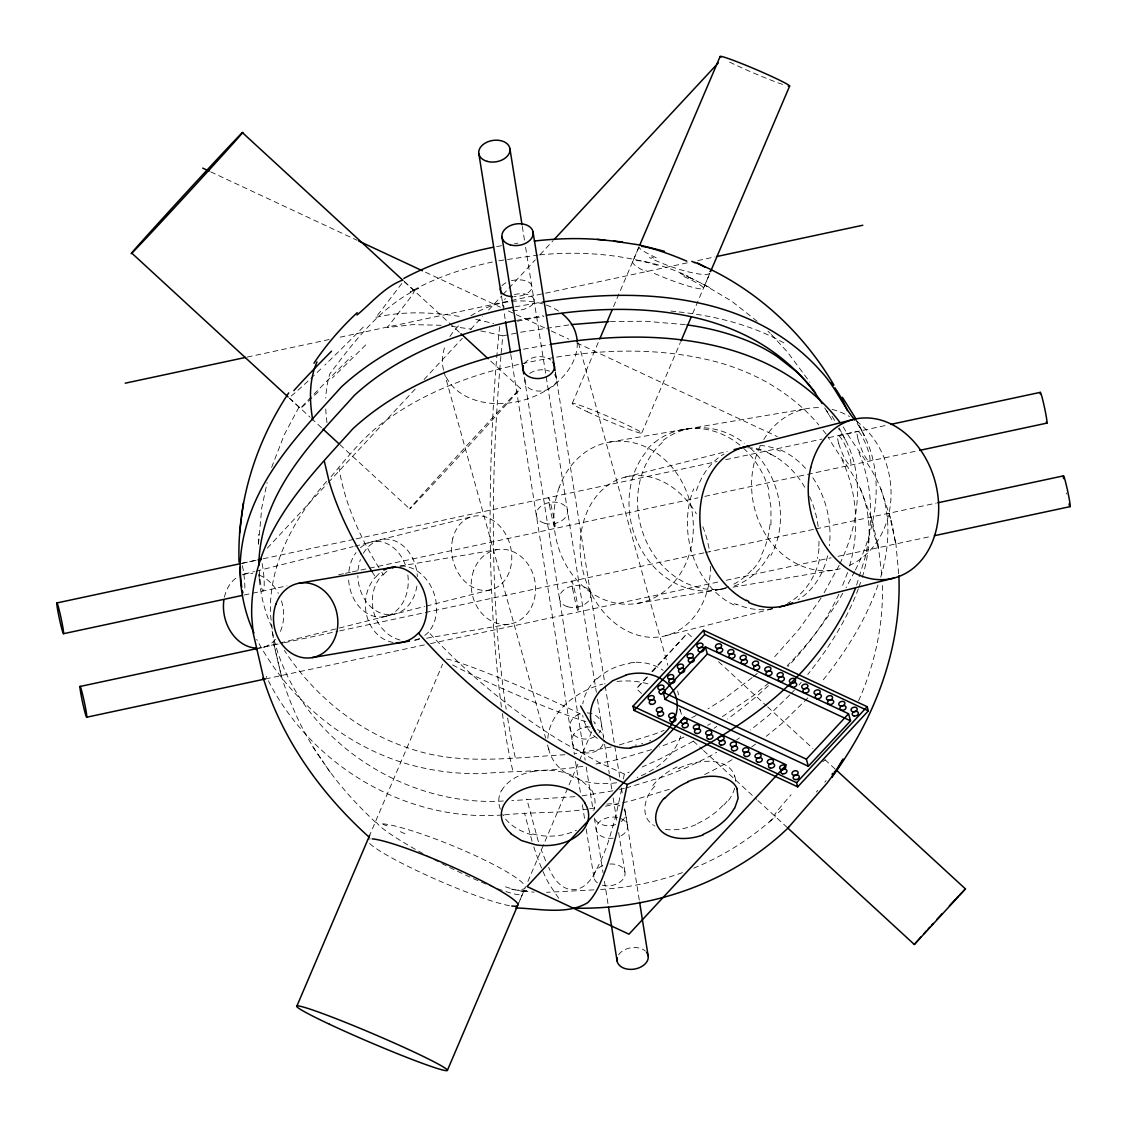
<?xml version="1.0" encoding="UTF-8"?>
<svg xmlns="http://www.w3.org/2000/svg" width="1127" height="1127" viewBox="0 0 1127 1127"><rect width="100%" height="100%" fill="white"/><g stroke="black" fill="none" stroke-linecap="round" stroke-linejoin="round"><path stroke-width="0.75" stroke-dasharray="5 3.75" d="M258.506 543.961L261.732 508.023L267.127 482.595M258.477 544.186L258.703 534.17M770.981 524.661L770.91 506.572L768.529 493.077M500.867 356.456C493.274 444.137 490.696 532.409 496.429 620.287A288.695 66.986 89.1 0 0 499.346 655.224L502.952 686.582A318.11 73.819 89.1 0 0 506.178 709.108M501.135 353.23L502.783 335.874L519.012 332.578M623.428 779.053L624.302 774.038L629.176 772.108M621.681 789.083L615.652 816.624L608.749 840.446A311.63 72.311 89.1 0 1 597.085 868.283C584.124 898.332 559.668 895.571 548.708 867.325M880.68 577.137C888.611 550.525 890.964 521.576 882.793 494.711C874.989 469.029 855.9 449.462 843.01 426.443M862.296 577.32C869.79 552.272 872.044 525.027 864.395 499.726C857.379 476.087 839.84 458.14 828.091 436.966M849.589 565.965C859.633 531.183 857.506 492.738 842.038 459.844M847.574 572.53L841.503 588.379M271.607 467.423L284.3 434.726L299.5 406.171M878.003 584.955C865.649 620.85 844.785 653.294 821.005 682.666M858.351 588.745C846.743 620.033 828.5 648.49 807.763 674.467M858.915 587.111L861.732 578.954M856.576 585.124L865.522 556.189L868.551 540.27A310.559 210.284 -29.7 0 0 867.396 479.665L863.831 465.705L858.957 452.364M638.516 247.954L632.712 261.605M516.772 907.587L524.196 890.076M368.98 836.896L442.615 664.155M572.248 403.48L599.071 340.537M613.511 306.643L638.967 246.94M641.756 433.022L680.285 342.65M692.668 313.602L709.855 273.255M709.686 273.622L703.685 287.695M518.265 904.079L525.154 887.949M527.901 881.483L578.799 762.063M579.489 760.457L591.872 731.409M839.826 563.838C860.112 522.083 866.86 468.283 838.446 428.485M858.549 700.769C875.045 664.169 883.653 623.879 882.371 583.73M838.882 594.197C826.345 621.062 808.2 644.996 787.942 666.522M839.178 565.345L822.048 596.549M854.618 571.516L846.095 587.646M855.379 570.023C878.496 524.703 887.203 465.409 855.886 421.653M842.827 593.225C827.274 619.568 808.538 644.038 787.111 665.874M401.874 283.426L376.038 317.208M821.09 598.014L799.452 628.753L772.305 659.464M641.545 693.457L636.361 688.696L647.067 676.637M727.028 801.241L726.45 802.001A50.18 29.133 -28.3 0 1 723.365 805.594M331.084 476.622C348.947 455.632 365.993 433.416 389.421 418.061C418.709 397.408 451.941 382.983 486.117 372.6C560.992 351.948 641.841 341.875 717.899 362.232A254.998 184.969 -15.5 0 1 767.008 382.335C786.491 393.492 804.41 407.608 818.78 424.921M799.015 685.019L801.198 682.384M326.534 481.497C304.318 506.756 285.638 535.79 276.228 568.318A254.998 184.969 -15.5 0 0 270.438 614.116L274.27 646.278L281.257 675.566L274.143 644.94L274.171 645.729M816.357 792.056L817.808 790.337M654.886 786.167C644.827 795.972 639.22 816.385 653.421 825.147M824.795 782.138L826.119 780.645M651.843 671.396L687.484 633.149M652.463 671.734L687.512 633.149L692.682 637.91M267.338 548.131L327.154 483.779M328.351 482.483L415.666 388.533M424.034 379.517L462.309 338.325M470.692 329.323L482.652 316.448M488.625 310.01L501.783 295.852M502.98 294.57L507.77 289.414M508.967 288.132L535.283 259.816M540.058 254.674L553.216 240.516M647.631 676.933L636.389 688.71M789.731 695.021L768.952 715.152L750.455 730.014M790.9 693.781L794.408 690.062M807.862 697.895L781.715 723.647L766.29 736.311M596.676 678.496L595.789 679.37A46.996 39.727 -25.2 0 0 582.786 703.812M768.445 685.709L758.105 695.007A311.63 211.045 -29.6 0 1 727.507 719.012M693.725 868.142C723.802 856.027 751.315 838.178 775.432 816.582M769.248 821.851L775.77 816.3M752.118 677.679L725.126 698.12L707.953 708.897M753.442 676.609L757.372 673.382M768.839 682.948L753.414 695.598L721.872 717.011M751.526 747.06L758.26 742.214M736.706 739.89L739.453 737.917M732.057 759.654L729.239 761.415A270.945 196.535 -15.5 0 1 704.445 774.629M693.119 741.312L659.929 759.02L642.193 766.994M678.158 768.811L679.313 768.262M649.603 740.876L650.716 740.369M492.457 261.999C463.873 268.085 435.755 277.383 410.284 291.907L418.483 288.47C381.165 306.262 354.258 341.256 329.887 373.784A316.941 141.1 42.9 0 0 325.773 398.141M651.547 749.624L618.357 759.429L592.591 764.712M669.396 789.294L629.937 801.184L604.171 806.467M682.413 872.636C656.069 882.075 628.387 887.71 600.466 889.485M412.496 290.625L414.285 291.245L412.116 295.359L387.294 327.563L412.848 324.618L441.136 325.294M641.531 743.792L642.7 743.454M619.315 744.933L653.068 734.593A254.998 184.969 -15.5 0 0 664.085 730.366M626.034 788.012L664.648 776.362A254.998 184.969 -15.5 0 0 716.617 752.329M384.462 616.638L392.717 614.483M625.105 477.158L727.239 451.349M244.207 574.15L254.42 571.572M256.125 571.15L353.16 546.623M354.864 546.201L472.326 516.518M262.887 647.363L278.2 643.489M279.905 643.066L424.611 606.495M426.316 606.072L491.006 589.717M665.564 635.755L772.812 608.665M375.925 317.349C403.945 310.742 433.205 312.193 461.436 316.715M240.995 563.542L257.125 560.063M611.172 746.947L574.939 753.639M612.919 790.816L581.546 795.944M619.47 789.421L624.386 788.365M247.292 357.062L331.535 339.016M340.143 337.17L689.146 262.436M697.74 260.591L714.941 256.914M838.361 435.6L857.957 431.416M242.573 563.176L256.322 560.232M263.197 558.767L354.329 539.255M356.047 538.889L717.082 461.563M725.689 459.731L821.963 439.107M828.838 437.628L887.301 425.118M244.08 595.042L287.033 585.843M338.607 574.798L343.763 573.685M345.482 573.319L350.638 572.22M352.371 571.854L697.937 497.852M704.812 496.373L917.998 450.715M256.097 648.772L282.919 643.024M284.638 642.658L337.945 631.247M339.664 630.866L704.15 552.822M705.868 552.455L814.173 529.253M815.892 528.887L936.241 503.121M265.493 678.933L428.823 643.954M430.542 643.587L719.378 581.743M726.253 580.264L831.134 557.809M838.009 556.329L930.846 536.452M532.296 771.586C552.963 767.698 578.109 772.08 590.802 790.365M496.669 246.602L501.473 245.7M498.867 260.746L537.959 255.068M515.081 306.84L543.045 301.966M516.504 320.392L543.144 315.729M523.407 349.215L549.567 344.468M635.079 745.229L636.445 744.989M520.646 332.24L569.741 324.773M609.594 442.094L807.298 408.537M399.789 566.12L496.908 549.638M414.468 640.263L419.681 639.375M426.612 638.192L509.855 624.062M637.643 603.354L726.084 588.35M733.029 587.167L835.346 569.811M683.3 429.584L691.837 428.147M719.477 589.421L726.76 588.224A81.961 69.578 74.5 0 1 645.348 539.227A81.961 69.578 74.5 0 1 663.733 441.277M582.856 766.275C549.131 771.826 514.856 770.643 480.905 773.671C453.801 774.038 426.654 770.22 400.803 761.993C339.283 741.904 286.906 696.345 256.702 639.333M589.576 808.82L597.69 807.524M514.574 243.587L517.913 243.122M629.852 662.93L630.937 662.803A50.18 43.657 -22.8 0 1 636.149 662.507M587.956 809.087C560.034 813.37 531.733 811.919 503.727 814.92M564.979 754.738C513.348 757.541 459.886 765.937 409.735 748.469C358.132 731.747 313.926 695.598 284.384 650.434M574.897 796.676L511.785 800.621M539.636 254.885C579.053 251.039 619.329 253.871 657.337 265.296M593.943 889.879L546.525 892.33M502.121 814.99C404.804 822.358 308.206 763.669 266.226 676.341M503.389 801.001C399.578 807.65 291.949 733.085 271.762 629.415M521.815 891.147L528.732 890.865L520.547 891.077L534.113 892.147M610.397 321.491L645.32 321.251L685.371 324.646M670.917 311.052L677.468 311.785M679.116 311.968C716.603 316.123 754.188 325.562 786.998 344.651M451.547 326.337L471.382 329.183M475.791 319.378L493.668 323.505M756.09 449.095L761.683 450.462M532.493 833.938L533.705 834.248A46.996 32.556 2.1 0 0 576.446 830.219M513.208 889.541L511.404 889.034M382.912 824.372L386.998 825.823M776.897 449.715L780.321 451.194M767.219 452.434L775.799 456.717M680.088 273.326L697.5 281.341M624.302 774.038L599.733 762.852L561.626 741.636A311.63 138.748 42.9 0 1 510.461 706.432C481.032 683.892 453.364 659.013 428.232 631.74M210.693 171.853L357.118 240.276M425.569 272.241L500.374 307.192M508.333 310.911L514.701 313.884M516.293 314.63L549.722 330.253M551.314 330.986L568.825 339.171M576.785 342.89L777.334 436.586M736.466 604.579L734.466 603.593M702.6 283.934L731.634 301.134L757.555 321.604M689.583 277.341L710.94 288.146M654.139 825.598L654.886 826.021M404.452 281.764L414.229 290.681M404.114 281.412L459.703 332.564M490.738 361.119L520.463 388.477A81.848 0.803 -47.4 0 1 436.276 480.933A81.848 0.803 -47.4 0 1 438.431 476.538A81.848 0.803 -47.4 0 1 520.463 388.477M718.547 661.704L766.374 705.727M767.67 706.911L812.919 748.553M824.922 759.654L836.459 770.262M693.246 741.045L702.304 749.37M703.586 750.568L756.597 799.339M757.893 800.522L787.886 828.134M299.19 407.213L289.709 398.493M289.414 398.183L310.108 417.215M311.39 418.413L321.744 427.922M339.833 444.587L409.65 508.826M375.643 822.414C355.907 803.776 337.339 783.575 322.378 760.838M767.952 331.169L770.15 333.268M771.277 334.451L787.548 352.159L809.933 382.278M823.034 430.204L826.218 434.177M824.725 407.875L832.487 420.667M558.753 898.318L549.356 884.47A310.559 71.832 89 0 1 533.55 846.152M281.06 675.045C290.146 704.699 303.093 733.409 320.998 758.809M312.672 746.595L330.549 772.826M371.938 571.544L375.235 576.658M381.799 572.234L383.603 575.052M832.008 416.215L834.698 420.54M379.081 568.008C360.119 537.41 344.792 503.868 339.044 468.099M839.094 427.851L846.391 441.84M855.731 418.596L864.353 435.825L857.281 421.695M271.748 626.922C264.112 610.355 259.928 592.267 258.999 574.052M545.623 860.774L541.115 849.533M860.394 488.822L872.34 520.66L878.257 547.722L874.453 535.255L871.002 517.096L871.819 518.969M880.807 488.836L890.767 519.012M538.382 841.7L526.788 799.057M889.513 514.18L889.161 513.194L895.796 543.961L892.57 526.52M734.353 775.756L734.536 776.475M532.043 841.306L524.492 813.032M578.447 342.932L667.846 665.268M680.074 709.376L681.483 714.462A68.62 49.771 -15.5 0 0 679.525 708.869M444.038 371.797L545.665 738.241M547.539 745.032L548.948 750.117M891.077 520.237L892.218 525.041M878.018 543.834L882.047 577.179M555.372 372.375L604.931 684.047M605.199 685.779L620.075 779.292M621.442 787.942L622.555 794.873M624.752 808.721L639.347 900.501M555.329 372.107L556.344 378.517M625.429 813.004L627.485 825.95M522.308 226.513L524.506 240.361M525.605 247.292L596.352 692.302M597.465 699.233L603.692 738.424M604.621 744.257L609.298 773.686M609.566 775.418L612.046 790.999M613.144 797.93L617.004 822.175M618.653 832.557L624.992 872.397M524.309 377.446L585.152 760.119M586.251 767.05L593.14 810.341M594.366 818.075L603.044 872.678M604.424 881.328L608.002 903.84M501.557 296.486L505.276 319.899M510.785 354.526L574.376 754.527M575.474 761.443L580.715 794.352M582.363 804.734L584.843 820.329M586.209 828.979L593.929 877.468M501.388 707.038C487.822 601.353 487.822 494.302 494.401 388.097A508.911 117.701 89 0 1 499.67 326.407M502.318 713.504L506.812 741.721A283.032 65.465 89 0 0 512.912 771.262M895.782 542.566L898.881 575.798M258.999 574.77L259.309 580.011M716.744 726.478A311.63 211.045 -29.6 0 1 714.025 728.296M636.177 662.239A48.757 42.277 -22.5 0 1 663.197 670.354M677.651 691.006A47.517 40.657 -19.9 0 1 678.44 694.894M597.423 738.41A46.996 39.727 -25.2 0 1 582.701 715.335M597.099 678.863A50.701 43.559 -24.3 0 1 629.866 663.535M722.801 805.439A48.757 28.527 -28 0 1 695.796 824.246M695.908 824.682A47.672 28.992 -27.6 0 1 663.268 829.049M652.787 785.618A50.56 33.514 -21.7 0 1 677.116 766.909M679.215 768.079A46.996 27.513 -24.6 0 1 734.41 775.728M734.846 776.348A50.701 29.457 -26.5 0 1 735.593 781.997M734.677 788.182A50.701 29.457 -26.5 0 1 727.901 801.353M503.67 815.723A50.18 32.894 3.2 0 1 502.839 814.511M500.346 809.116A48.757 32.063 2.8 0 1 501.29 790.76M501.529 790.83A47.672 31.387 0.5 0 1 532.451 771.53M591.703 790.069A50.56 35.444 -6.4 0 1 593.957 810.13M531.972 834.868A50.701 34.162 2.9 0 1 504.262 817.343M383.335 574.728A37.825 29.57 71.8 0 1 388.012 570.431M400.409 566.12A37.825 29.57 71.8 0 1 432.726 590.125A37.825 29.57 71.8 0 1 428.485 632.064M399.986 640.023A37.783 32.951 76.6 0 1 373.685 611.891A37.783 32.951 76.6 0 1 383.039 574.333M428.542 632.12A37.783 32.951 76.6 0 1 424.048 635.882M419.765 638.319A37.783 32.951 76.6 0 1 414.398 640.206M554.554 374.657A15.75 10.608 -5.7 0 1 541.876 390.984A15.75 10.608 -5.7 0 1 525.957 377.63M529.704 373.46A15.75 10.608 -5.7 0 1 549.525 371.163M624.048 809.44A15.75 10.904 -5.7 0 1 621.273 821.569M615.652 824.57A15.75 10.904 -5.7 0 1 594.478 818.033M606.847 804.143A15.75 10.904 -5.7 0 1 619.892 805.847M524.464 363.598A15.75 10.918 -5.2 0 1 550.793 360.062M613.158 838.192A15.75 10.58 -5.7 0 1 596.944 825.133A15.75 10.58 -5.7 0 1 622.329 819.244A15.75 10.58 -5.7 0 1 618.385 836.981M375.911 577.08A37.881 29.006 80.5 0 1 380.264 572.572M393.168 642.418A37.797 31.612 88.6 0 1 366.923 616.272A37.797 31.612 88.6 0 1 375.502 577.01M782.068 809.158A37.769 1.874 -47.5 0 1 791.098 794.774M822.682 761.81A37.769 1.874 -47.5 0 1 825.203 759.964M382.743 823.738A81.806 11.101 22.5 0 1 483.413 859.478A81.806 11.101 22.5 0 1 518.082 889.358M521.674 891.077A81.834 8.1 25.3 0 1 520.364 890.992M519.871 890.724A81.764 8.157 25.5 0 1 514.588 889.64M515.138 889.921A81.693 8.41 26 0 1 512.743 889.288M510.207 888.33A81.581 8.72 26.4 0 1 503.079 885.949M519.223 894.725A81.806 9.016 26.7 0 1 442.432 863.831A81.806 9.016 26.7 0 1 376.418 822.287M404.889 833.741A81.862 1.845 23.7 0 1 398.38 830.74M509.432 905.671A81.834 9.03 23.5 0 1 415.356 869.945A81.834 9.03 23.5 0 1 370.29 838.84M772.657 608.622A81.82 66.648 72.6 0 1 736.565 604.157M819.498 559.358A81.82 66.648 72.6 0 1 787.336 603.41M734.1 605.044A81.792 65.155 80.3 0 1 693.725 488.808M696.416 490.611A81.848 61.351 79 0 1 724.041 454.04M747.68 447.771A81.848 61.351 79 0 1 767.304 451.955M770.164 453.998A81.82 63.084 74.6 0 1 805.199 487.949M809.609 496.542A81.82 63.084 74.6 0 1 818.484 529.281M819.005 541.256A81.82 63.084 74.6 0 1 818.625 548.37M818.991 548.483A81.693 66.465 72.7 0 1 817.413 558.386M780.574 449.969A81.834 64.366 77.7 0 1 807.355 470.48M812.849 477.763A81.834 64.366 77.7 0 1 829.359 545.693M827.612 555.836A81.834 64.366 77.7 0 1 798.057 599.846M759.837 445.461A81.848 63.661 76.1 0 1 776.982 449.208M680.736 736.086A68.62 49.771 -15.5 0 1 637.121 777.433M616.652 782.744A68.62 49.771 -15.5 0 1 548.229 746.637M547.849 738.27A68.62 49.771 -15.5 0 1 602.621 684.131M616.99 681.441A68.62 49.771 -15.5 0 1 649.096 684.23M577.263 342.678A68.62 49.771 -15.5 0 1 520.054 401.043A68.62 49.771 -15.5 0 1 445.066 374.601M443.559 370.093A68.62 49.771 -15.5 0 1 445.63 344.834M449.955 336.508A68.62 49.771 -15.5 0 1 460.027 324.407M470.847 315.87A68.62 49.771 -15.5 0 1 558.767 311.235M618.582 954.823A15.736 10.791 -9 0 1 645.391 951.118M1066.494 494.049A15.736 0.888 77.9 0 1 1066.255 492.964M609.89 864.029A15.736 10.791 -9 0 1 624.499 876.651A15.736 10.791 -9 0 1 601.579 884.977M597.352 882.821A15.736 10.791 -9 0 1 604.396 865.057M275.467 639.361A37.769 29.556 75.8 0 1 258.717 648.039M224.414 597.155A37.769 29.556 75.8 0 1 238.332 576.559M242.192 574.77A37.769 29.556 75.8 0 1 252.645 573.573M259.069 575.108A37.769 29.556 75.8 0 1 278.383 593.394M281.426 600.818A37.769 29.556 75.8 0 1 279.355 633.613M782.589 84.426A37.769 2.085 23.1 0 1 726.943 60.759M840.193 568.741A81.848 69.353 80.4 0 1 766.515 535.987A81.848 69.353 80.4 0 1 760.514 445.433M763.796 439.474A81.848 69.353 80.4 0 1 822.146 407.833M832.064 409.425A81.848 69.353 80.4 0 1 849.533 416.525M856.548 421.174A81.848 69.353 80.4 0 1 890.95 498.219A81.848 69.353 80.4 0 1 849.547 565.416M593.675 721.604A81.848 4.522 23.1 0 1 594.478 723.689M585.885 721.689A81.848 4.522 23.1 0 1 516.856 694.908A81.848 4.522 23.1 0 1 451.307 664.169M446.503 659.041A81.848 4.522 23.1 0 1 504.431 679.905A81.848 4.522 23.1 0 1 580.56 714.124M710.559 566.402A81.848 64.028 75.8 0 1 625.837 630.289A81.848 64.028 75.8 0 1 591.52 503.234A81.848 64.028 75.8 0 1 696.373 513.827M702.769 526.703A81.848 64.028 75.8 0 1 709.601 551.991M480.708 330.915A579.405 257.956 42.9 0 1 502.783 335.874M365.669 344.975A82.017 0.944 -44.8 0 1 332.395 377.897M318.138 391.83A82.017 0.944 -44.8 0 1 303.515 404.973A82.017 0.944 -44.8 0 1 351.638 356.273M826.528 410.313A318.11 215.454 -29.6 0 1 830.43 418.089M696.176 715.448A254.998 184.969 -15.5 0 1 691.668 717.8M515.208 757.288A318.11 73.819 89.1 0 1 507.587 717.829M517.349 321.251A508.911 344.594 -29.7 0 1 543.904 316.349M710.503 723.731A270.945 196.535 -15.5 0 1 707.601 725.323M683.864 737.058A270.945 196.535 -15.5 0 1 659.38 747.018M514.391 294.556A15.905 8.157 -7.3 0 1 534.015 301.895A15.905 8.157 -7.3 0 1 509.953 309.84M504.332 307.178A15.905 8.157 -7.3 0 1 505.502 298.556M587.153 712.87A15.919 13.101 -3.3 0 1 598.986 733.001M594.662 736.664A15.919 13.101 -3.3 0 1 571.262 731.606A15.919 13.101 -3.3 0 1 581.771 713.335M262.056 563.542A15.919 2.071 84.8 0 1 264.211 584.589A15.919 2.071 84.8 0 1 261.887 588.886A15.919 2.071 84.8 0 1 259.21 568.769M511.419 280.708A15.877 8.283 -6.5 0 1 531.916 286.216A15.877 8.283 -6.5 0 1 514.151 296.683M501.938 285.821A15.877 8.283 -6.5 0 1 506.756 282.356M603.072 744.102A15.961 13.017 -2.3 0 1 583.603 752.54A15.961 13.017 -2.3 0 1 572.46 737.312A15.961 13.017 -2.3 0 1 590.633 727.098M597.62 729.437A15.961 13.017 -2.3 0 1 603.466 736.466M584.716 727.112A15.468 12.693 -3 0 1 587.787 726.816M242.333 565.754A15.919 1.803 84.8 0 1 244.911 588.364M416.877 586.082A37.853 29.668 83.3 0 1 385.195 614.314A37.853 29.668 83.3 0 1 357.822 575.728M358.048 570.177A37.853 29.668 83.3 0 1 360.401 559.598M363.331 553.315A37.853 29.668 83.3 0 1 395.746 541.228A37.853 29.668 83.3 0 1 417.342 576.587M407.833 574.981A37.938 29.725 83.3 0 1 381.32 617.018A37.938 29.725 83.3 0 1 348.567 578.038M348.891 571.516A37.938 29.725 83.3 0 1 356.047 552.568M360.443 547.75A37.938 29.725 83.3 0 1 406.467 568.36M683.85 276.524A37.867 4.254 21.4 0 1 699.473 288.737A37.867 4.254 21.4 0 1 651.462 272.142M647.884 271.621A37.698 4.254 21.4 0 1 645.856 270.649M686.089 275.918A37.501 5.987 19.7 0 1 688.738 277.143M642.559 270.071A37.881 6.058 19.7 0 1 640.897 260.957A37.881 6.058 19.7 0 1 687.893 276.045M653.73 258.069A37.698 4.269 21.4 0 1 651.406 256.942M709.672 273.283A37.938 6.748 19.1 0 1 686.258 271.325A37.938 6.748 19.1 0 1 649.42 257.534M709.432 271.17A37.938 6.748 19.1 0 1 709.686 271.593M656.224 257.731A37.909 4.325 21.3 0 1 638.995 247.095M728.479 586.618A82.032 69.789 73.9 0 1 642.108 551.033A82.032 69.789 73.9 0 1 648.039 449.588M751.47 570.248A82.032 69.789 73.9 0 1 732.747 584.688M647.49 448.94A81.679 69.832 72 0 1 654.491 442.376M761.077 557.823A81.919 69.17 73.6 0 1 751.85 570.699M770.009 524.449A81.961 67.071 79.1 0 1 760.288 557.175M654.548 442.474A81.933 72.198 74.5 0 1 739.974 445.193M743.581 448.321A81.933 72.198 74.5 0 1 769.642 492.809M769.459 554.273A81.961 69.578 74.5 0 1 734.381 586.012M663.141 440.375A82.06 70.508 68 0 1 744.398 443.165M750.61 448.377A82.06 70.508 68 0 1 770.938 555.386M326.971 422.653A316.941 141.1 42.9 0 1 325.745 408.312M363.331 327.027A82.032 2.719 -44.8 0 1 324.801 365.106M320.758 368.994A82.032 2.719 -44.8 0 1 288.667 397.253M567.853 606.791A15.736 10.791 -9 0 0 590.703 594.774A15.736 10.791 -9 0 0 566.684 588.083A15.736 10.791 -9 0 0 567.853 606.791M572.572 588.435A15.736 0.888 77.9 0 0 578.334 611.933A15.736 0.888 77.9 0 0 574.333 589.28A15.736 0.888 77.9 0 0 572.572 588.435M544.693 523.266A15.736 10.791 -9 0 0 567.543 511.249A15.736 10.791 -9 0 0 543.524 504.558A15.736 10.791 -9 0 0 544.693 523.266M549.413 504.91A15.736 0.888 77.9 0 0 555.174 528.408A15.736 0.888 77.9 0 0 551.173 505.755A15.736 0.888 77.9 0 0 549.413 504.91M452.73 538.692A37.769 29.556 75.8 0 0 488.935 590.154A37.769 29.556 75.8 0 0 503.332 530.521A37.769 29.556 75.8 0 0 452.73 538.692M587.35 411.778A37.769 2.085 23.1 0 0 641.657 433.148A37.769 2.085 23.1 0 0 591.999 409.834A37.769 2.085 23.1 0 0 587.35 411.778M473.65 570.572A37.769 32.007 80.4 0 0 507.587 624.372A37.769 32.007 80.4 0 0 528.915 565.613A37.769 32.007 80.4 0 0 473.65 570.572M559.175 487.456A81.848 69.353 80.4 0 0 632.726 604.002A81.848 69.353 80.4 0 0 678.933 476.707A81.848 69.353 80.4 0 0 559.175 487.456M838.77 443.714A15.905 2.916 67.4 0 0 850.322 465.141A15.905 2.916 67.4 0 0 843.729 442.474A15.905 2.916 67.4 0 0 838.77 443.714M858.098 439.403A15.947 2.944 68.4 0 0 869.283 461.197A15.947 2.944 68.4 0 0 863.197 438.417A15.947 2.944 68.4 0 0 858.098 439.403"/><path stroke-width="1.5" d="M239.037 562.105C237.036 502.163 255.618 442.657 288.695 392.9M239.544 533.24L241.432 518.603M241.544 517.307L243.39 502.98M855.435 588.35C843.841 617.159 826.824 643.573 806.354 666.874A238.544 161.527 -29.7 0 1 769.149 702.403C726.394 736.861 677.299 762.486 627.204 784.477C620.118 818.78 613.468 853.702 599.043 885.836A238.544 55.167 89 0 1 587.646 902.713C566.698 915.194 539.044 908.587 515.729 907.925M587.153 823.02L586.688 824.133A42.911 29.837 -0.3 0 1 535.579 844.785L521.435 840.531L510.77 833.726M296.795 1006.284L369.712 835.22M599.761 338.931L612.144 309.883M639.657 245.32L720.125 56.505M680.976 341.044L691.288 316.828M710.545 271.649L789.647 86.061M447.419 1070.298L517.589 905.699M788.576 827.007L787.858 828.134L827.105 783.11L836.586 770.304L834.36 771.84M734.621 808.453L738.115 798.339L736.959 788.787M836.333 771.136L843.151 759.049L831.698 777.376C874.355 719.561 901.854 648.335 898.881 575.798M317.025 361.936L316.856 362.19A285.37 127.224 42.8 0 0 312.714 419.779M836.192 769.966L965.459 888.935L914.335 944.482M369.191 837.206C321.251 794.126 282.243 739.749 263.169 677.75L263.845 679.285L253.181 633.05L251.744 616.793A270.945 196.535 -15.5 0 1 257.815 568.135C273.396 512.376 315.461 470.48 352.976 428.669C399.141 386.237 459.548 363.091 520.026 349.99M663.972 798.818L664.817 797.831M600.888 690.316L612.665 680.722L626.175 675.101M920.942 936.931L914.321 944.482L787.618 827.894M923.577 934.001L926.549 930.733M928.141 928.986L929.789 927.183M931.494 925.309L933.241 923.407M936.819 919.491L942.285 913.56M554.414 239.22L718.293 62.887M632.965 706.249L703.572 630.275L867.17 706.699L868.339 710.883L797.719 786.857L634.121 710.433L632.965 706.249L796.564 782.687L797.719 786.857M634.121 710.433L704.727 634.445L703.572 630.275M663.155 692.274L705.361 646.842L848.575 713.757L850.547 720.843L808.341 766.275L665.127 699.36L663.155 692.274L806.368 759.175L808.341 766.275M665.127 699.36L707.333 653.942L705.361 646.842M806.368 759.175L848.575 713.757M796.564 782.687L867.17 706.699M949.357 905.897L955.668 899.121M957.077 897.627L958.373 896.233M959.598 894.951L965.445 888.921M832.008 774.179L832.881 773.291M356.991 314.996C371.431 303.078 384.8 286.709 402.691 280.074M788.111 827.951C731.733 882.047 653.322 909.644 575.672 908.179M403.875 278.383C431.895 263.436 462.352 253.364 493.457 247.193M687.879 781.603L689.414 780.969A42.911 26.076 -23.9 0 1 737.058 788.675M734.057 449.617L853.224 419.512M779.616 606.946L893.683 578.123M511.827 307.446C450.18 320.547 388.421 343.665 341.396 386.913C303.881 428.711 261.816 470.607 246.25 526.365A270.945 196.535 -15.5 0 0 240.164 575.038C241.164 594.986 245.517 614.849 253.969 632.994M514.856 320.702C456.829 332.972 398.69 354.695 354.385 395.352C319.026 434.67 279.383 474.073 264.648 526.548A254.998 184.969 -15.5 0 0 258.801 565.571M125.224 383.194L245.573 357.428M716.659 256.547L862.789 225.245M56.885 602.945L239.135 563.923M258.041 559.865L261.478 559.133M890.739 424.386L1040.306 392.351M63.521 633.698L242.333 595.408M919.717 450.349L1046.955 423.104M80.045 686.47L257.139 648.546M937.96 502.755L1063.479 475.876M86.624 717.237A15.736 0.888 77.9 0 0 82.623 694.57A15.736 0.888 77.9 0 0 80.862 693.739A15.736 0.888 77.9 0 0 86.624 717.237L265.493 678.933M934.283 535.719L1070.115 506.629M299.204 583.194L394.591 567.008M312.151 657.619L409.27 641.136M543.045 301.966C600.043 293.175 659.267 291.527 715.293 307.023A270.945 196.535 -15.5 0 1 767.515 328.337C787.252 339.523 805.256 353.723 820.343 370.713C834.529 385.364 842.094 404.635 854.956 420.188M551.258 344.228C609.327 335.043 669.734 332.958 726.873 348.792A270.945 196.535 -15.5 0 1 779.095 370.093C802.579 383.405 823.767 401.001 840.066 422.583M546.567 315.236C599.479 307.277 654.378 306.051 706.319 320.477A254.998 184.969 -15.5 0 1 755.428 340.565C782.349 355.738 805.763 377.277 822.146 403.579M571.375 324.576L608.777 321.589M534.325 241.051C557.752 238.36 581.504 237.642 605.002 240.15M631.895 747.835L630.458 747.905M573.249 907.968L578.095 907.953M613.764 241.122L638.896 244.855L664.55 251.307M597.409 239.375L622.343 241.995M686.991 324.872C709.925 328.013 732.522 334.001 753.695 343.453A288.695 195.52 -29.6 0 1 777.038 356.428L795.986 371.262A318.11 215.454 -29.6 0 1 815.638 393.112M694.767 262.323C753.132 286.272 802.086 330.859 833.924 385.082M202.733 168.134L209.101 171.107M358.71 241.009L422.386 270.762M704.727 634.445L868.339 710.883M707.333 653.942L850.547 720.843M748.849 601.452L746.483 600.268M627.204 784.477C578.531 761.317 531.493 734.226 489.132 700.769A244.841 109.15 42.8 0 1 418.737 633.501M604.41 741.002L603.227 740.171A42.911 35.74 -23.1 0 1 600.719 690.203M242.516 132.704A81.848 0.803 -47.4 0 1 158.329 225.161A81.848 0.803 -47.4 0 1 160.471 220.765A81.848 0.803 -47.4 0 1 242.516 132.704L402.832 280.214M460.999 333.747L488.146 358.738M131.704 253.054L288.132 397M323.026 429.119L338.551 443.39M830.853 382.588L832.895 385.223M371.938 571.544L361.063 553.751M842.39 397.282L855.731 418.596M585.054 803.114L584.533 802.311A43.573 29.964 -2.8 0 0 543.425 785.026A43.573 29.964 -2.8 0 0 503.6 805.481A44.939 29.908 1.3 0 0 511.109 833.543M580.602 706.051L595.295 731.733M256.421 649.265L256.097 649.589M324.421 461.619L329.07 481.243A309.559 138.015 42.8 0 0 361.077 553.751M533.071 232.106L555.104 370.642M639.615 902.234L648.152 955.907M509.911 148.595L522.026 224.78M502.008 237.191L523.759 373.981M608.552 907.305L617.089 960.993M478.848 153.666L501.149 293.922M505.558 321.632L510.503 352.793M418.328 633.064A37.797 31.612 88.6 0 1 396.338 642.714M626.119 674.89A44.939 38.473 -21.7 0 1 666.043 682.187A43.573 35.923 -20.1 0 1 673.087 721.928A43.573 35.923 -20.1 0 1 631.951 747.131M630.43 748.159A44.728 36.994 -21.2 0 1 604.255 741.157M734.184 808.453A44.939 26.921 -27 0 1 703.262 834.29M665.212 797.944A44.728 27.964 -23.9 0 1 688.033 781.997M703.403 834.853A43.573 27.626 -24 0 1 661.732 831.515A43.573 27.626 -24 0 1 663.662 798.733M584.843 803.185A44.728 30.922 -1.9 0 1 587.336 823.048M552.822 362.176A15.75 10.918 -5.2 0 1 540.298 378.404A15.75 10.918 -5.2 0 1 523.435 365.683M392.478 567.938A37.825 29.57 71.8 0 1 395.366 566.937M408.819 640.981A37.783 32.951 76.6 0 1 408.016 641.009M383.87 570.093A37.881 29.006 80.5 0 1 420.92 584.871A37.881 29.006 80.5 0 1 418.709 633.163M372.206 838.882A81.834 9.03 23.5 0 1 470.438 875.256A81.834 9.03 23.5 0 1 511.799 906.023M792.492 602.804A81.834 64.366 77.7 0 1 748.638 602.494M746.384 600.677A81.848 63.661 76.1 0 1 699.867 515.053A81.848 63.661 76.1 0 1 749.103 446.024M561.95 313.545A68.62 49.771 -15.5 0 1 577.207 341.481M646.546 952.357A15.736 10.791 -9 0 1 634.966 968.995A15.736 10.791 -9 0 1 617.216 957.88M1063.578 478.651A15.736 0.888 77.9 0 1 1065.283 480.99A15.736 0.888 77.9 0 1 1069.65 501.416A15.736 0.888 77.9 0 1 1068.988 503.938M1040.291 393.999A15.736 0.888 77.9 0 1 1044.405 407.115A15.736 0.888 77.9 0 1 1046.321 421.977M256.59 648.081A37.769 29.556 75.8 0 1 223.949 599.663M720.886 57.308A37.769 2.085 23.1 0 1 756.33 69.635A37.769 2.085 23.1 0 1 788.182 86.075M834.966 387.871A283.032 191.646 -29.7 0 1 847.363 410.608M293.879 390.632A82.032 2.719 -44.8 0 1 331.563 351.159M259.449 561.176A15.919 2.071 84.8 0 1 260.886 559.936M512.686 296.669A15.877 8.283 -6.5 0 1 500.782 287.667M242.911 592.872A15.919 1.803 84.8 0 1 242.432 590.928M241.756 587.181A15.919 1.803 84.8 0 1 240.361 566.881M641.517 246.376A37.909 4.325 21.3 0 1 686.794 261.168M691.823 261.351A37.402 6.649 19.1 0 1 694.866 262.76M697.641 263.056A37.938 6.748 19.1 0 1 705.051 267.31M313.968 363.246A79.679 21.145 -48.1 0 1 357.203 312.686M684.371 717.237L527.027 886.555L628.979 934.184L786.322 764.867L684.371 717.237M717.279 648.419A3.142 2.282 -15.5 0 0 721.576 645.475A3.142 2.282 -15.5 0 0 716.645 644.503A3.142 2.282 -15.5 0 0 717.279 648.419M718.434 652.589A3.142 2.282 -15.5 0 0 722.731 649.645A3.142 2.282 -15.5 0 0 717.814 648.673A3.142 2.282 -15.5 0 0 718.434 652.589M729.606 654.181A3.142 2.282 -15.5 0 0 733.902 651.237A3.142 2.282 -15.5 0 0 728.986 650.265A3.142 2.282 -15.5 0 0 729.606 654.181M730.761 658.351A3.142 2.282 -15.5 0 0 735.058 655.407A3.142 2.282 -15.5 0 0 730.141 654.435A3.142 2.282 -15.5 0 0 730.761 658.351M741.932 659.943A3.142 2.282 -15.5 0 0 746.229 656.985A3.142 2.282 -15.5 0 0 741.312 656.013A3.142 2.282 -15.5 0 0 741.932 659.943M743.087 664.113A3.142 2.282 -15.5 0 0 747.384 661.169A3.142 2.282 -15.5 0 0 742.468 660.197A3.142 2.282 -15.5 0 0 743.087 664.113M754.259 665.705A3.142 2.282 -15.5 0 0 758.57 662.746A3.142 2.282 -15.5 0 0 753.639 661.774A3.142 2.282 -15.5 0 0 754.259 665.705M755.428 669.875A3.142 2.282 -15.5 0 0 759.725 666.93A3.142 2.282 -15.5 0 0 754.794 665.958A3.142 2.282 -15.5 0 0 755.428 669.875M766.599 671.453A3.142 2.282 -15.5 0 0 770.896 668.508A3.142 2.282 -15.5 0 0 765.98 667.536A3.142 2.282 -15.5 0 0 766.599 671.453M767.755 675.636A3.142 2.282 -15.5 0 0 772.051 672.692A3.142 2.282 -15.5 0 0 767.135 671.72A3.142 2.282 -15.5 0 0 767.755 675.636M778.926 677.214A3.142 2.282 -15.5 0 0 783.223 674.27A3.142 2.282 -15.5 0 0 778.306 673.298A3.142 2.282 -15.5 0 0 778.926 677.214M780.081 681.398A3.142 2.282 -15.5 0 0 784.378 678.454A3.142 2.282 -15.5 0 0 779.461 677.482A3.142 2.282 -15.5 0 0 780.081 681.398M791.253 682.976A3.142 2.282 -15.5 0 0 795.563 680.032A3.142 2.282 -15.5 0 0 790.633 679.06A3.142 2.282 -15.5 0 0 791.253 682.976M792.422 687.16A3.142 2.282 -15.5 0 0 796.719 684.216A3.142 2.282 -15.5 0 0 791.788 683.244A3.142 2.282 -15.5 0 0 792.422 687.16M803.593 688.738A3.142 2.282 -15.5 0 0 807.89 685.794A3.142 2.282 -15.5 0 0 802.959 684.822A3.142 2.282 -15.5 0 0 803.593 688.738M804.748 692.922A3.142 2.282 -15.5 0 0 809.045 689.978A3.142 2.282 -15.5 0 0 804.129 689.006A3.142 2.282 -15.5 0 0 804.748 692.922M815.92 694.5A3.142 2.282 -15.5 0 0 820.217 691.555A3.142 2.282 -15.5 0 0 815.3 690.583A3.142 2.282 -15.5 0 0 815.92 694.5M817.075 698.684A3.142 2.282 -15.5 0 0 821.372 695.725A3.142 2.282 -15.5 0 0 816.455 694.767A3.142 2.282 -15.5 0 0 817.075 698.684M828.246 700.261A3.142 2.282 -15.5 0 0 832.543 697.317A3.142 2.282 -15.5 0 0 827.627 696.345A3.142 2.282 -15.5 0 0 828.246 700.261M829.416 704.445A3.142 2.282 -15.5 0 0 833.712 701.487A3.142 2.282 -15.5 0 0 828.782 700.515A3.142 2.282 -15.5 0 0 829.416 704.445M840.587 706.023A3.142 2.282 -15.5 0 0 844.884 703.079A3.142 2.282 -15.5 0 0 839.953 702.107A3.142 2.282 -15.5 0 0 840.587 706.023M841.742 710.193A3.142 2.282 -15.5 0 0 846.039 707.249A3.142 2.282 -15.5 0 0 841.122 706.277A3.142 2.282 -15.5 0 0 841.742 710.193M852.914 711.785A3.142 2.282 -15.5 0 0 857.21 708.841A3.142 2.282 -15.5 0 0 852.294 707.869A3.142 2.282 -15.5 0 0 852.914 711.785M854.069 715.955A3.142 2.282 -15.5 0 0 858.365 713.011A3.142 2.282 -15.5 0 0 853.449 712.039A3.142 2.282 -15.5 0 0 854.069 715.955M659.704 689.682A3.142 2.282 -15.5 0 0 664 686.737A3.142 2.282 -15.5 0 0 659.084 685.765A3.142 2.282 -15.5 0 0 659.704 689.682M660.859 693.866A3.142 2.282 -15.5 0 0 665.155 690.921A3.142 2.282 -15.5 0 0 660.239 689.949A3.142 2.282 -15.5 0 0 660.859 693.866M669.452 679.201A3.142 2.282 -15.5 0 0 673.749 676.256A3.142 2.282 -15.5 0 0 668.832 675.284A3.142 2.282 -15.5 0 0 669.452 679.201M670.607 683.371A3.142 2.282 -15.5 0 0 674.904 680.426A3.142 2.282 -15.5 0 0 669.987 679.454A3.142 2.282 -15.5 0 0 670.607 683.371M679.201 668.705A3.142 2.282 -15.5 0 0 683.497 665.761A3.142 2.282 -15.5 0 0 678.581 664.789A3.142 2.282 -15.5 0 0 679.201 668.705M680.356 672.889A3.142 2.282 -15.5 0 0 684.652 669.931A3.142 2.282 -15.5 0 0 679.736 668.973A3.142 2.282 -15.5 0 0 680.356 672.889M688.949 658.224A3.142 2.282 -15.5 0 0 693.246 655.266A3.142 2.282 -15.5 0 0 688.315 654.308A3.142 2.282 -15.5 0 0 688.949 658.224M690.104 662.394A3.142 2.282 -15.5 0 0 694.401 659.45A3.142 2.282 -15.5 0 0 689.485 658.478A3.142 2.282 -15.5 0 0 690.104 662.394M698.698 647.729A3.142 2.282 -15.5 0 0 702.994 644.785A3.142 2.282 -15.5 0 0 698.064 643.813A3.142 2.282 -15.5 0 0 698.698 647.729M699.853 651.913A3.142 2.282 -15.5 0 0 704.15 648.955A3.142 2.282 -15.5 0 0 699.233 647.983A3.142 2.282 -15.5 0 0 699.853 651.913M658.168 712.01A3.142 2.282 -15.5 0 0 662.479 709.066A3.142 2.282 -15.5 0 0 657.548 708.094A3.142 2.282 -15.5 0 0 658.168 712.01M659.337 716.18A3.142 2.282 -15.5 0 0 663.634 713.236A3.142 2.282 -15.5 0 0 658.703 712.264A3.142 2.282 -15.5 0 0 659.337 716.18M670.509 717.772A3.142 2.282 -15.5 0 0 674.805 714.828A3.142 2.282 -15.5 0 0 669.875 713.856A3.142 2.282 -15.5 0 0 670.509 717.772M671.664 721.942A3.142 2.282 -15.5 0 0 675.961 718.998A3.142 2.282 -15.5 0 0 671.044 718.026A3.142 2.282 -15.5 0 0 671.664 721.942M682.835 723.534A3.142 2.282 -15.5 0 0 687.132 720.59A3.142 2.282 -15.5 0 0 682.215 719.618A3.142 2.282 -15.5 0 0 682.835 723.534M683.99 727.704A3.142 2.282 -15.5 0 0 688.287 724.76A3.142 2.282 -15.5 0 0 683.371 723.788A3.142 2.282 -15.5 0 0 683.99 727.704M695.162 729.296A3.142 2.282 -15.5 0 0 699.458 726.351A3.142 2.282 -15.5 0 0 694.542 725.379A3.142 2.282 -15.5 0 0 695.162 729.296M696.331 733.466A3.142 2.282 -15.5 0 0 700.628 730.521A3.142 2.282 -15.5 0 0 695.697 729.549A3.142 2.282 -15.5 0 0 696.331 733.466M707.502 735.058A3.142 2.282 -15.5 0 0 711.799 732.113A3.142 2.282 -15.5 0 0 706.868 731.141A3.142 2.282 -15.5 0 0 707.502 735.058M708.658 739.227A3.142 2.282 -15.5 0 0 712.954 736.283A3.142 2.282 -15.5 0 0 708.038 735.311A3.142 2.282 -15.5 0 0 708.658 739.227M719.829 740.819A3.142 2.282 -15.5 0 0 724.126 737.861A3.142 2.282 -15.5 0 0 719.209 736.889A3.142 2.282 -15.5 0 0 719.829 740.819M720.984 744.989A3.142 2.282 -15.5 0 0 725.281 742.045A3.142 2.282 -15.5 0 0 720.364 741.073A3.142 2.282 -15.5 0 0 720.984 744.989M732.156 746.581A3.142 2.282 -15.5 0 0 736.452 743.623A3.142 2.282 -15.5 0 0 731.536 742.651A3.142 2.282 -15.5 0 0 732.156 746.581M733.311 750.751A3.142 2.282 -15.5 0 0 737.621 747.807A3.142 2.282 -15.5 0 0 732.691 746.835A3.142 2.282 -15.5 0 0 733.311 750.751M744.496 752.329A3.142 2.282 -15.5 0 0 748.793 749.385A3.142 2.282 -15.5 0 0 743.862 748.413A3.142 2.282 -15.5 0 0 744.496 752.329M745.651 756.513A3.142 2.282 -15.5 0 0 749.948 753.569A3.142 2.282 -15.5 0 0 745.032 752.597A3.142 2.282 -15.5 0 0 745.651 756.513M756.823 758.091A3.142 2.282 -15.5 0 0 761.119 755.146A3.142 2.282 -15.5 0 0 756.203 754.174A3.142 2.282 -15.5 0 0 756.823 758.091M757.978 762.275A3.142 2.282 -15.5 0 0 762.275 759.33A3.142 2.282 -15.5 0 0 757.358 758.358A3.142 2.282 -15.5 0 0 757.978 762.275M769.149 763.852A3.142 2.282 -15.5 0 0 773.446 760.908A3.142 2.282 -15.5 0 0 768.529 759.936A3.142 2.282 -15.5 0 0 769.149 763.852M770.304 768.036A3.142 2.282 -15.5 0 0 774.615 765.092A3.142 2.282 -15.5 0 0 769.685 764.12A3.142 2.282 -15.5 0 0 770.304 768.036M781.49 769.614A3.142 2.282 -15.5 0 0 785.787 766.67A3.142 2.282 -15.5 0 0 780.856 765.698A3.142 2.282 -15.5 0 0 781.49 769.614M782.645 773.798A3.142 2.282 -15.5 0 0 786.942 770.854A3.142 2.282 -15.5 0 0 782.025 769.882A3.142 2.282 -15.5 0 0 782.645 773.798M793.817 775.376A3.142 2.282 -15.5 0 0 798.113 772.432A3.142 2.282 -15.5 0 0 793.197 771.46A3.142 2.282 -15.5 0 0 793.817 775.376M794.972 779.56A3.142 2.282 -15.5 0 0 799.268 776.616A3.142 2.282 -15.5 0 0 794.352 775.644A3.142 2.282 -15.5 0 0 794.972 779.56M651.11 704.347A3.142 2.282 -15.5 0 0 655.407 701.403A3.142 2.282 -15.5 0 0 650.49 700.43A3.142 2.282 -15.5 0 0 651.11 704.347M649.955 700.177A3.142 2.282 -15.5 0 0 654.252 697.233A3.142 2.282 -15.5 0 0 649.335 696.261A3.142 2.282 -15.5 0 0 649.955 700.177M510.32 244.883A15.736 10.791 -9 0 0 533.17 232.88A15.736 10.791 -9 0 0 509.15 226.175A15.736 10.791 -9 0 0 510.32 244.883M57.702 610.214A15.736 0.888 77.9 0 0 63.464 633.712A15.736 0.888 77.9 0 0 59.449 611.045A15.736 0.888 77.9 0 0 57.702 610.214M487.16 161.372A15.736 10.791 -9 0 0 510.01 149.356A15.736 10.791 -9 0 0 485.976 142.664A15.736 10.791 -9 0 0 487.16 161.372M275.932 604.128A37.769 32.007 80.4 0 0 309.883 657.914A37.769 32.007 80.4 0 0 331.211 599.17A37.769 32.007 80.4 0 0 275.932 604.128M329.521 1024.26A81.848 4.522 23.1 0 0 447.194 1070.565A81.848 4.522 23.1 0 0 339.607 1020.048A81.848 4.522 23.1 0 0 329.521 1024.26M810.75 467.55A81.848 64.028 75.8 0 0 889.203 579.053A81.848 64.028 75.8 0 0 920.393 449.842A81.848 64.028 75.8 0 0 810.75 467.55"/></g></svg>
